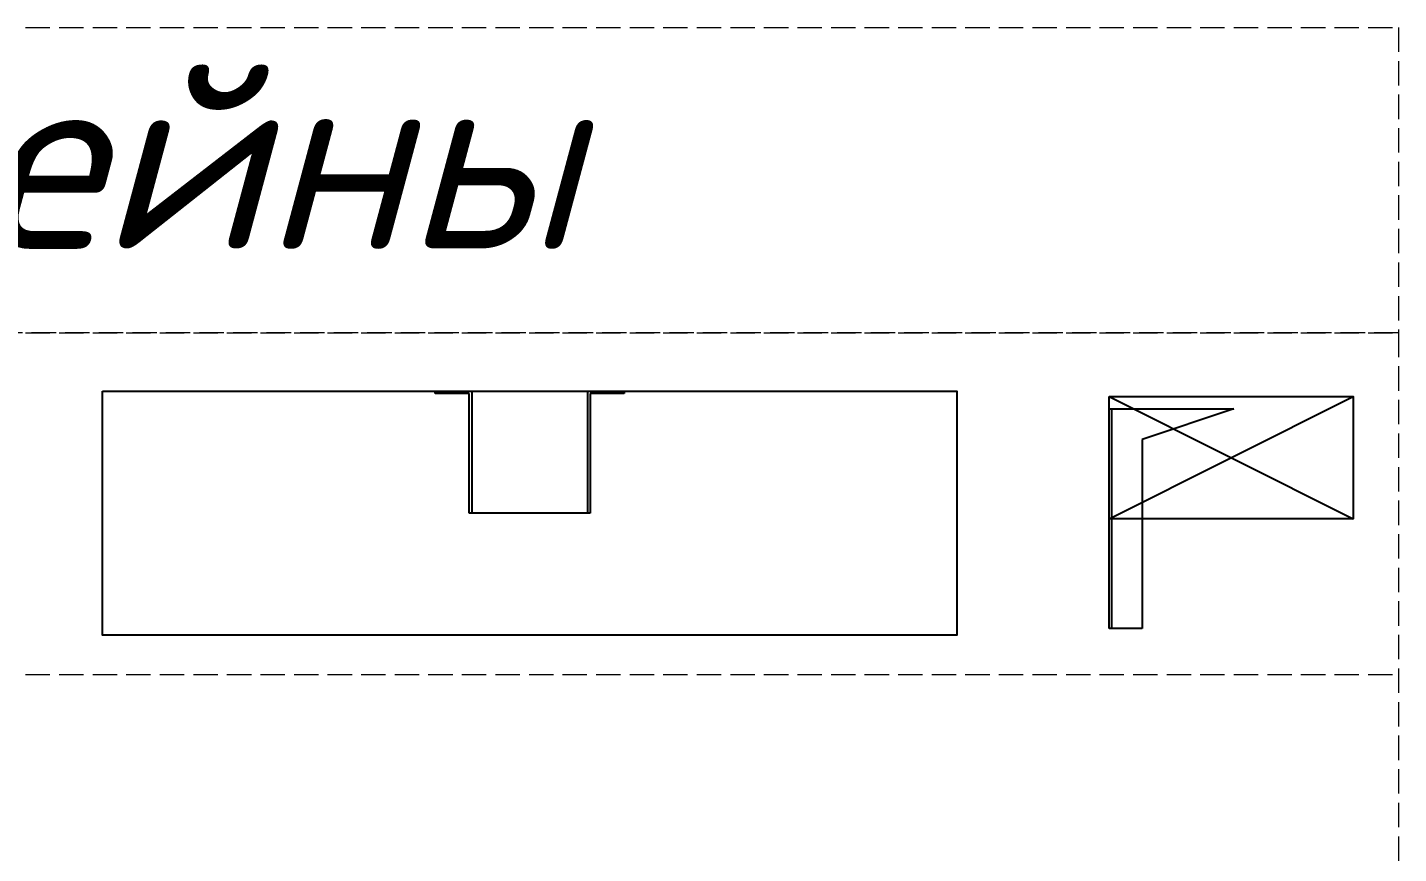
# Model space of a CAD drawing. Header units: millimetres. Extents: x -29692 to 34729, y -8412 to 43293.
# Drawn here: x -10008 to -8884, y 1823 to 2500 of the extents above; entities that cross this region are included whole.
import ezdxf

# ---------------------------------------------------------------- set-up
doc = ezdxf.new("R2010")
doc.units = ezdxf.units.MM
doc.linetypes.add('JIS_02_4.0', pattern=[5.5, 4, -1.5])
doc.layers.add('_0_004_Текст_01', color=7, linetype='Continuous', lineweight=18)
doc.layers.add('_0_007_Кронштейны_01', color=30, linetype='Continuous')
doc.layers.add('_0_023 _Линия_04', color=96, linetype='JIS_02_4.0', lineweight=9, plot=False)
doc.styles.add('_DZ_4', font='isocpeui.ttf', dxfattribs={"height": 4})

# ---------------------------------------------------------------- blocks, each defined once
blk = doc.blocks.new('A$C8c92b219')
at = {"layer": '_0_007_Кронштейны_01'}
for p, q in [((0, 100), (30, 100)), ((0, 98), (0, 100)), ((28, 98), (0, 98)), ((28, 0), (28, 98)), ((30, 100), (125, 100)), ((30, 100), (30, 0)), ((125, 100), (155, 100)), ((125, 0), (125, 100)), ((155, 98), (127, 98)), ((127, 98), (127, 0)), ((155, 100), (155, 98)), ((30, 0), (28, 0)), ((127, 0), (30, 0)), ((127, 0), (125, 0))]:
    blk.add_line(p, q, dxfattribs=at)
blk = doc.blocks.new('127192_В1')
at = {"layer": '_0_007_Кронштейны_01'}
blk.add_lwpolyline([(-350, 0), (350, 0), (350, -200), (-350, -200)], close=True, dxfattribs=at)
blk.add_blockref('A$C8c92b219', (-77.5, -100), dxfattribs=at)
blk = doc.blocks.new('A$Ca4a08c2b')
at = {"layer": '_0_007_Кронштейны_01'}
for p, q in [((0, 180), (0, 0)), ((27, 180), (0, 180)), ((2, 0), (2, 180)), ((27, 25), (27, 180)), ((102, 0), (27, 25)), ((0, 0), (2, 0)), ((2, 0), (102, 0))]:
    blk.add_line(p, q, dxfattribs=at)
blk = doc.blocks.new('127192_Б1')
at = {"layer": '_0_007_Кронштейны_01'}
blk.add_lwpolyline([(0, 10), (200, 10), (200, -90), (0, -90)], close=True, dxfattribs=at)
for points in [[(0, -90), (200, 10)], [(0, 10), (200, -90)]]:
    blk.add_lwpolyline(points, dxfattribs=at)
at = {"layer": '_0_007_Кронштейны_01', "xscale": -1, "rotation": 180}
blk.add_blockref('A$Ca4a08c2b', (0, 0), dxfattribs=at)

msp = doc.modelspace()

# ---------------------------------------------------------------- linework, layer by layer
at = {"layer": '_0_023 _Линия_04', "ltscale": 5, "transparency": 33554687}
msp.add_line((-11384.319, 1970.08), (-8884.319, 1970.08), dxfattribs=at)
for points in [[(-11384.319, 2500), (-8884.319, 2500), (-8884.319, 2250), (-11384.319, 2250)], [(-11384.319, 2250), (-8884.319, 2250), (-8884.319, -5589.706), (-11384.319, -5589.706)]]:
    msp.add_lwpolyline(points, close=True, dxfattribs=at)

# ---------------------------------------------------------------- block references
at = {"layer": '_0_007_Кронштейны_01'}
for name, p in [('127192_В1', (-9596.244, 2202.156)), ('127192_Б1', (-9121.411, 2187.635))]:
    msp.add_blockref(name, p, dxfattribs=at)

# ---------------------------------------------------------------- texts
at = {"layer": '_0_004_Текст_01', "transparency": 33554687, "insert": (-10134.319, 2373.31), "char_height": 150, "width": 12500, "attachment_point": 5, "style": '_DZ_4'}
msp.add_mtext('Кронштейны', dxfattribs=at)

doc.saveas('drawing.dxf')
